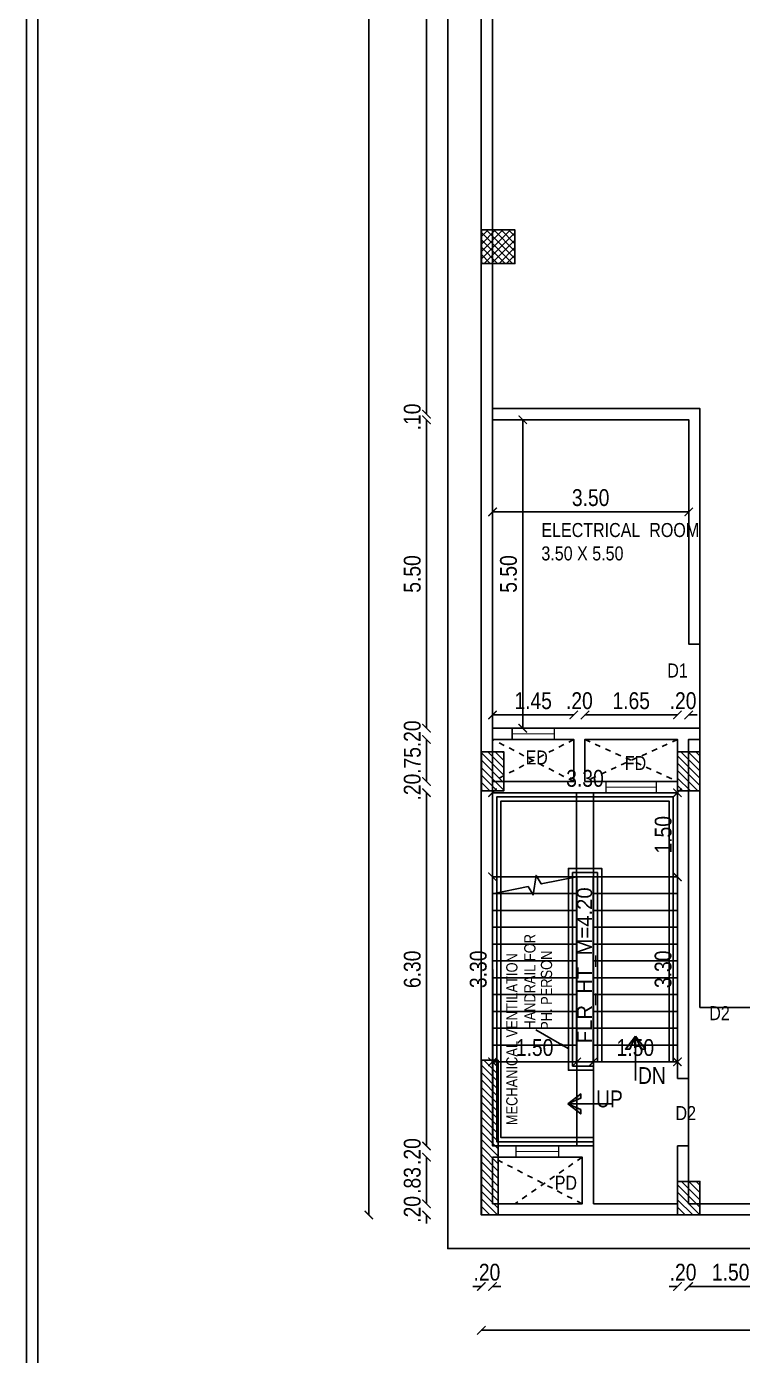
# Model space of a CAD drawing. Header units: metres. Extents: x 385023 to 385532, y 1408468 to 1408621.
# Drawn here: x 385302.79 to 385315.57, y 1408559.86 to 1408583.55 of the extents above; entities that cross this region are included whole.
import ezdxf
from ezdxf.enums import TextEntityAlignment as Align

# ---------------------------------------------------------------- set-up
doc = ezdxf.new("R2010")
doc.units = ezdxf.units.M
doc.header["$MEASUREMENT"] = 0
doc.linetypes.add('DASHED', pattern=[0.75, 0.5, -0.25])
for name, color, linetype in [('0 @ 1 (2)', 7, 'Continuous'), ('BLK_1_FLR_1_AC_ROOM_1', 7, 'Continuous'), ('BLK_1_FLR_1_BLT_UP_AREA', 7, 'Continuous'), ('BLK_1_FLR_1_BLT_UP_AREA_DEDUCT', 7, 'Continuous'), ('BLK_1_FLR_1_CARPET_AREA', 7, 'Continuous'), ('S-COLUMN', 6, 'Continuous'), ('S-COLUMN HATCH', 8, 'Continuous')]:
    doc.layers.add(name, color=color, linetype=linetype)
for name, color, linetype, lineweight in [('BLK_1_FLR_1_ROOF_AREA', 7, 'Continuous', 25), ('BLK_1_FLR_1_STAIR_1', 7, 'Continuous', 25), ('BLK_1_FLR_1_STAIR_1_FLIGHT_1', 7, 'Continuous', 25), ('BLK_1_FLR_1_STAIR_1_FLIGHT_2', 7, 'Continuous', 25), ('BLK_1_FLR_1_STAIR_1_LANDING_1', 7, 'Continuous', 25), ('MEP INPUT', 3, 'Continuous', 0)]:
    doc.layers.add(name, color=color, linetype=linetype, lineweight=lineweight)
doc.styles.add('CEN-GOT', font='ARIALN.TTF')
doc.styles.add('DE', font='romai___.ttf', dxfattribs={"height": 1.75})
doc.styles.add('RIA-AP', font='ARIALN.TTF')
doc.dimstyles.new('RIA-AP', dxfattribs={"dimtxt": 0.3, "dimasz": 0.15, "dimexe": 0, "dimexo": 1, "dimgap": 0.1, "dimtad": 1, "dimzin": 4, "dimdsep": 46, "dimtxsty": 'RIA-AP', "dimblk": 'ARCHTICK', "dimcen": 0.09, "dimse1": 1, "dimse2": 1, "dimclrd": 8, "dimclre": 8, "dimclrt": 4, "dimazin": 0, "dimtfac": 1, "dimtix": 1, "dimtofl": 0, "dimtmove": 2, "dimatfit": 3, "dimfxl": 0, "dimtolj": 1, "dimtzin": 0, "dimarcsym": 0})
pattern_1 = [(135, (375052.11474, 1409514.67969), (-0.06629126074, -0.06629126074), [])]

# ---------------------------------------------------------------- blocks, each defined once
blk = doc.blocks.new('col .6x.6')
at = {"layer": 'S-COLUMN HATCH'}
h = blk.add_hatch(dxfattribs=at)
h.set_pattern_fill('ANSI31', color=256, scale=0.75, style=0)
h.set_pattern_definition([(45, (-12909.719645, 2535.13042), (-0.06629126074, 0.06629126074), [])])
h.paths.add_polyline_path([(718.056, 1996.298), (718.656, 1996.298), (718.656, 1995.698), (718.056, 1995.698)])
at = {"layer": 'S-COLUMN', "ltscale": 5}
blk.add_lwpolyline([(718.056, 1996.298), (718.656, 1996.298), (718.656, 1995.698), (718.056, 1995.698)], close=True, dxfattribs=at)
blk = doc.blocks.new('grid')
at = {"layer": 'S-COLUMN HATCH'}
h = blk.add_hatch(dxfattribs=at)
h.set_pattern_fill('ANSI31', color=256, scale=0.75, angle=90, style=0)
h.set_pattern_definition(pattern_1)
h.paths.add_polyline_path([(391749.553, 1408549.219), (391749.553, 1408548.619), (391750.153, 1408548.619), (391750.153, 1408549.219)])
h = blk.add_hatch(dxfattribs=at)
h.set_pattern_fill('ANSI31', color=256, scale=0.75, angle=90, style=0)
h.set_pattern_definition(pattern_1)
h.paths.add_polyline_path([(391749.553, 1408539.914), (391749.553, 1408539.214), (391749.953, 1408539.214), (391749.953, 1408539.914)])
h = blk.add_hatch(dxfattribs=at)
h.set_pattern_fill('ANSI31', color=256, scale=0.75, angle=90, style=0)
h.set_pattern_definition(pattern_1)
h.paths.add_polyline_path([(391753.053, 1408539.914), (391753.053, 1408539.214), (391753.453, 1408539.214), (391753.453, 1408539.914)])
h = blk.add_hatch(dxfattribs=at)
h.set_pattern_fill('ANSI31', color=256, scale=0.75, angle=90, style=0)
h.set_pattern_definition(pattern_1)
h.paths.add_polyline_path([(391749.553, 1408531.653), (391749.553, 1408534.413), (391749.853, 1408534.413), (391749.853, 1408531.653)])
h = blk.add_hatch(dxfattribs=at)
h.set_pattern_fill('ANSI31', color=256, scale=0.75, angle=90, style=0)
h.set_pattern_definition([(135, (390767.70461, 1391842.07759), (-0.06629126074, -0.06629126074), [])])
h.paths.add_polyline_path([(391753.053, 1408532.253), (391753.053, 1408531.653), (391753.453, 1408531.653), (391753.453, 1408532.253)])
at = {"layer": 'S-COLUMN', "ltscale": 5}
for points in [[(391749.553, 1408549.219), (391750.153, 1408549.219), (391750.153, 1408548.619), (391749.553, 1408548.619)], [(391749.553, 1408539.914), (391749.953, 1408539.914), (391749.953, 1408539.214), (391749.553, 1408539.214)], [(391753.053, 1408539.914), (391753.453, 1408539.914), (391753.453, 1408539.214), (391753.053, 1408539.214)], [(391749.853, 1408534.413), (391749.853, 1408531.653), (391749.553, 1408531.653), (391749.553, 1408534.413)], [(391753.053, 1408532.253), (391753.453, 1408532.253), (391753.453, 1408531.653), (391753.053, 1408531.653)]]:
    blk.add_lwpolyline(points, close=True, dxfattribs=at)
at = {"layer": 'S-COLUMN', "color": 30, "linetype": 'Continuous'}
blk.add_blockref('col .6x.6', (391031.497, 1406552.92), dxfattribs=at)
blk = doc.blocks.new('A$C6B3522BB')
at = {"layer": 'MEP INPUT', "lineweight": 0, "const_width": 0.02}
blk.add_lwpolyline([(-0.01, 0.1), (-0.76, 0.1)], dxfattribs=at)
at = {"layer": 'MEP INPUT', "color": 2, "lineweight": 0}
blk.add_lwpolyline([(-0.01, 0.2), (-0.01, 0), (-0.76, 0), (-0.76, 0.2)], close=True, dxfattribs=at)
blk = doc.blocks.new('A$C18F30ADD')
at = {"layer": 'MEP INPUT', "color": 2, "lineweight": 0}
blk.add_lwpolyline([(-0.01, 0.9), (0.19, 0.9), (0.19, 0), (-0.01, 0)], close=True, dxfattribs=at)
at = {"layer": 'MEP INPUT', "lineweight": 0, "const_width": 0.02}
blk.add_lwpolyline([(0.09, 0.9), (0.09, 0)], dxfattribs=at)
blk = doc.blocks.new('A$C5708106A')
at = {"lineweight": -2}
h = blk.add_hatch(color=256, dxfattribs=at)
h.dxf.hatch_style = 1
h.paths.add_polyline_path([(-0.456, 0.101), (-0.456, 0.179), (-0.69, 0)])
h.paths.add_polyline_path([(-0.69, 0), (-0.456, -0.179), (-0.456, -0.101)])
for points in [[(-0.69, 0), (-0.456, 0.179), (-0.456, 0.101), (-0.69, 0)], [(0.102, 0), (-0.69, 0)], [(-0.69, 0), (-0.456, -0.179), (-0.456, -0.101), (-0.69, 0)]]:
    blk.add_lwpolyline(points, dxfattribs=at)
blk = doc.blocks.new('_ArchTick')
at = {"color": 0, "linetype": 'ByBlock', "const_width": 0.15}
blk.add_lwpolyline([(-0.5, -0.5), (0.5, 0.5)], dxfattribs=at)
blk = doc.blocks.new('*D303')
at = {"color": 8, "lineweight": -2}
for p, q in [((385314.408, 1408561.087), (385314.258, 1408561.087)), ((385314.608, 1408561.087), (385314.758, 1408561.087))]:
    blk.add_line(p, q, dxfattribs=at)
at = {"layer": 'Defpoints', "color": 0}
for p in [(385314.408, 1408562.562), (385314.608, 1408562.562), (385314.408, 1408561.087)]:
    blk.add_point(p, dxfattribs=at)
at = {"color": 8, "lineweight": -2, "xscale": 0.15, "yscale": 0.15, "zscale": 0.15}
blk.add_blockref('_ArchTick', (385314.408, 1408561.087), dxfattribs=at)
at = {"color": 8, "lineweight": -2, "xscale": 0.15, "yscale": 0.15, "zscale": 0.15, "rotation": 180}
blk.add_blockref('_ArchTick', (385314.608, 1408561.087), dxfattribs=at)
at = {"color": 4, "insert": (385314.508, 1408561.34), "char_height": 0.3, "attachment_point": 5, "style": 'RIA-AP'}
blk.add_mtext('\\A1;.20', dxfattribs=at)
blk = doc.blocks.new('*D304')
at = {"color": 8, "lineweight": -2}
for p, q in [((385310.908, 1408561.087), (385310.758, 1408561.087)), ((385311.108, 1408561.087), (385311.258, 1408561.087))]:
    blk.add_line(p, q, dxfattribs=at)
at = {"layer": 'Defpoints', "color": 0}
for p in [(385311.108, 1408562.562), (385310.908, 1408562.362), (385310.908, 1408561.087)]:
    blk.add_point(p, dxfattribs=at)
at = {"color": 8, "lineweight": -2, "xscale": 0.15, "yscale": 0.15, "zscale": 0.15}
blk.add_blockref('_ArchTick', (385310.908, 1408561.087), dxfattribs=at)
at = {"color": 8, "lineweight": -2, "xscale": 0.15, "yscale": 0.15, "zscale": 0.15, "rotation": 180}
blk.add_blockref('_ArchTick', (385311.108, 1408561.087), dxfattribs=at)
at = {"color": 4, "insert": (385311.008, 1408561.34), "char_height": 0.3, "attachment_point": 5, "style": 'RIA-AP'}
blk.add_mtext('\\A1;.20', dxfattribs=at)
blk = doc.blocks.new('*D305')
at = {"color": 8, "lineweight": -2}
for p, q in [((385309.93, 1408562.562), (385309.93, 1408562.712)), ((385309.93, 1408562.362), (385309.93, 1408562.212))]:
    blk.add_line(p, q, dxfattribs=at)
at = {"layer": 'Defpoints', "color": 0}
for p in [(385309.93, 1408562.562), (385311.108, 1408562.562), (385310.908, 1408562.362)]:
    blk.add_point(p, dxfattribs=at)
at = {"color": 8, "lineweight": -2, "xscale": 0.15, "yscale": 0.15, "zscale": 0.15}
for p, rotation in [((385309.93, 1408562.562), 270), ((385309.93, 1408562.362), 90)]:
    blk.add_blockref('_ArchTick', p, dxfattribs=dict(at, rotation=rotation))
at = {"color": 4, "insert": (385309.677, 1408562.462), "char_height": 0.3, "attachment_point": 5, "rotation": 90, "style": 'RIA-AP'}
blk.add_mtext('\\A1;.20', dxfattribs=at)
blk = doc.blocks.new('*D306')
at = {"color": 8, "lineweight": -2}
blk.add_line((385309.93, 1408562.562), (385309.93, 1408563.393), dxfattribs=at)
at = {"layer": 'Defpoints', "color": 0}
for p in [(385309.93, 1408563.393), (385311.108, 1408563.393), (385311.108, 1408562.562)]:
    blk.add_point(p, dxfattribs=at)
at = {"color": 8, "lineweight": -2, "xscale": 0.15, "yscale": 0.15, "zscale": 0.15}
for p, rotation in [((385309.93, 1408563.393), 90), ((385309.93, 1408562.562), 270)]:
    blk.add_blockref('_ArchTick', p, dxfattribs=dict(at, rotation=rotation))
at = {"color": 4, "insert": (385309.677, 1408562.977), "char_height": 0.3, "attachment_point": 5, "rotation": 90, "style": 'RIA-AP'}
blk.add_mtext('\\A1;.83', dxfattribs=at)
blk = doc.blocks.new('*D307')
at = {"color": 8, "lineweight": -2}
for p, q in [((385309.93, 1408563.593), (385309.93, 1408563.743)), ((385309.93, 1408563.393), (385309.93, 1408563.243))]:
    blk.add_line(p, q, dxfattribs=at)
at = {"layer": 'Defpoints', "color": 0}
for p in [(385309.93, 1408563.593), (385311.108, 1408563.593, -63.957), (385311.108, 1408563.393, -63.957)]:
    blk.add_point(p, dxfattribs=at)
at = {"color": 8, "lineweight": -2, "xscale": 0.15, "yscale": 0.15, "zscale": 0.15}
for p, rotation in [((385309.93, 1408563.593), 270), ((385309.93, 1408563.393), 90)]:
    blk.add_blockref('_ArchTick', p, dxfattribs=dict(at, rotation=rotation))
at = {"color": 4, "insert": (385309.677, 1408563.493), "char_height": 0.3, "attachment_point": 5, "rotation": 90, "style": 'RIA-AP'}
blk.add_mtext('\\A1;.20', dxfattribs=at)
blk = doc.blocks.new('*D308')
at = {"color": 8, "lineweight": -2}
blk.add_line((385309.93, 1408563.593), (385309.93, 1408569.892), dxfattribs=at)
at = {"layer": 'Defpoints', "color": 0}
for p in [(385309.93, 1408569.892), (385311.108, 1408569.892), (385311.108, 1408563.593)]:
    blk.add_point(p, dxfattribs=at)
at = {"color": 8, "lineweight": -2, "xscale": 0.15, "yscale": 0.15, "zscale": 0.15}
for p, rotation in [((385309.93, 1408569.892), 90), ((385309.93, 1408563.593), 270)]:
    blk.add_blockref('_ArchTick', p, dxfattribs=dict(at, rotation=rotation))
at = {"color": 4, "insert": (385309.677, 1408566.742), "char_height": 0.3, "attachment_point": 5, "rotation": 90, "style": 'RIA-AP'}
blk.add_mtext('\\A1;6.30', dxfattribs=at)
blk = doc.blocks.new('*D309')
at = {"color": 8, "lineweight": -2}
for p, q in [((385309.93, 1408570.092), (385309.93, 1408570.242)), ((385309.93, 1408569.892), (385309.93, 1408569.742))]:
    blk.add_line(p, q, dxfattribs=at)
at = {"layer": 'Defpoints', "color": 0}
for p in [(385309.93, 1408570.092), (385311.108, 1408570.092), (385311.108, 1408569.892)]:
    blk.add_point(p, dxfattribs=at)
at = {"color": 8, "lineweight": -2, "xscale": 0.15, "yscale": 0.15, "zscale": 0.15}
for p, rotation in [((385309.93, 1408570.092), 270), ((385309.93, 1408569.892), 90)]:
    blk.add_blockref('_ArchTick', p, dxfattribs=dict(at, rotation=rotation))
at = {"color": 4, "insert": (385309.677, 1408569.992), "char_height": 0.3, "attachment_point": 5, "rotation": 90, "style": 'RIA-AP'}
blk.add_mtext('\\A1;.20', dxfattribs=at)
blk = doc.blocks.new('*D310')
at = {"color": 8, "lineweight": -2}
blk.add_line((385309.93, 1408570.092), (385309.93, 1408570.842), dxfattribs=at)
at = {"layer": 'Defpoints', "color": 0}
for p in [(385309.93, 1408570.842), (385311.108, 1408570.842, -63.957), (385311.108, 1408570.092, -63.957)]:
    blk.add_point(p, dxfattribs=at)
at = {"color": 8, "lineweight": -2, "xscale": 0.15, "yscale": 0.15, "zscale": 0.15}
for p, rotation in [((385309.93, 1408570.842), 90), ((385309.93, 1408570.092), 270)]:
    blk.add_blockref('_ArchTick', p, dxfattribs=dict(at, rotation=rotation))
at = {"color": 4, "insert": (385309.678, 1408570.467), "char_height": 0.3, "attachment_point": 5, "rotation": 90, "style": 'RIA-AP'}
blk.add_mtext('\\A1;.75', dxfattribs=at)
blk = doc.blocks.new('*D311')
at = {"color": 8, "lineweight": -2}
for p, q in [((385309.93, 1408571.042), (385309.93, 1408571.192)), ((385309.93, 1408570.842), (385309.93, 1408570.692))]:
    blk.add_line(p, q, dxfattribs=at)
at = {"layer": 'Defpoints', "color": 0}
for p in [(385309.93, 1408571.042), (385311.108, 1408571.042), (385311.108, 1408570.842)]:
    blk.add_point(p, dxfattribs=at)
at = {"color": 8, "lineweight": -2, "xscale": 0.15, "yscale": 0.15, "zscale": 0.15}
for p, rotation in [((385309.93, 1408571.042), 270), ((385309.93, 1408570.842), 90)]:
    blk.add_blockref('_ArchTick', p, dxfattribs=dict(at, rotation=rotation))
at = {"color": 4, "insert": (385309.677, 1408570.942), "char_height": 0.3, "attachment_point": 5, "rotation": 90, "style": 'RIA-AP'}
blk.add_mtext('\\A1;.20', dxfattribs=at)
blk = doc.blocks.new('*D312')
at = {"color": 8, "lineweight": -2}
blk.add_line((385309.93, 1408571.042), (385309.93, 1408576.542), dxfattribs=at)
at = {"layer": 'Defpoints', "color": 0}
for p in [(385309.93, 1408576.542), (385311.109, 1408576.542, -63.957), (385311.108, 1408571.042)]:
    blk.add_point(p, dxfattribs=at)
at = {"color": 8, "lineweight": -2, "xscale": 0.15, "yscale": 0.15, "zscale": 0.15}
for p, rotation in [((385309.93, 1408576.542), 90), ((385309.93, 1408571.042), 270)]:
    blk.add_blockref('_ArchTick', p, dxfattribs=dict(at, rotation=rotation))
at = {"color": 4, "insert": (385309.677, 1408573.792), "char_height": 0.3, "attachment_point": 5, "rotation": 90, "style": 'RIA-AP'}
blk.add_mtext('\\A1;5.50', dxfattribs=at)
blk = doc.blocks.new('*D313')
at = {"color": 8, "lineweight": -2}
for p, q in [((385309.93, 1408576.642), (385309.93, 1408576.792)), ((385309.93, 1408576.542), (385309.93, 1408576.392))]:
    blk.add_line(p, q, dxfattribs=at)
at = {"layer": 'Defpoints', "color": 0}
for p in [(385309.93, 1408576.642), (385311.108, 1408576.642, -63.957), (385311.109, 1408576.542, -63.957)]:
    blk.add_point(p, dxfattribs=at)
at = {"color": 8, "lineweight": -2, "xscale": 0.15, "yscale": 0.15, "zscale": 0.15}
for p, rotation in [((385309.93, 1408576.642), 270), ((385309.93, 1408576.542), 90)]:
    blk.add_blockref('_ArchTick', p, dxfattribs=dict(at, rotation=rotation))
at = {"color": 4, "insert": (385309.677, 1408576.592), "char_height": 0.3, "attachment_point": 5, "rotation": 90, "style": 'RIA-AP'}
blk.add_mtext('\\A1;.10', dxfattribs=at)
blk = doc.blocks.new('*D314')
at = {"color": 8, "lineweight": -2}
blk.add_line((385309.93, 1408576.642), (385309.93, 1408605.362), dxfattribs=at)
at = {"layer": 'Defpoints', "color": 0}
for p in [(385309.93, 1408605.362), (385311.109, 1408605.362), (385311.108, 1408576.642, -63.957)]:
    blk.add_point(p, dxfattribs=at)
at = {"color": 8, "lineweight": -2, "xscale": 0.15, "yscale": 0.15, "zscale": 0.15}
for p, rotation in [((385309.93, 1408605.362), 90), ((385309.93, 1408576.642), 270)]:
    blk.add_blockref('_ArchTick', p, dxfattribs=dict(at, rotation=rotation))
at = {"color": 4, "insert": (385309.677, 1408591.002), "char_height": 0.3, "attachment_point": 5, "rotation": 90, "style": 'RIA-AP'}
blk.add_mtext('\\A1;28.72', dxfattribs=at)
blk = doc.blocks.new('*D318')
at = {"color": 8, "lineweight": -2}
blk.add_line((385311.108, 1408571.278), (385312.558, 1408571.278), dxfattribs=at)
at = {"layer": 'Defpoints', "color": 0}
for p in [(385312.558, 1408571.278), (385311.108, 1408570.842), (385312.558, 1408570.842)]:
    blk.add_point(p, dxfattribs=at)
at = {"color": 8, "lineweight": -2, "xscale": 0.15, "yscale": 0.15, "zscale": 0.15, "rotation": 180}
blk.add_blockref('_ArchTick', (385311.108, 1408571.278), dxfattribs=at)
at = {"color": 8, "lineweight": -2, "xscale": 0.15, "yscale": 0.15, "zscale": 0.15}
blk.add_blockref('_ArchTick', (385312.558, 1408571.278), dxfattribs=at)
at = {"color": 4, "insert": (385311.833, 1408571.531), "char_height": 0.3, "attachment_point": 5, "style": 'RIA-AP'}
blk.add_mtext('\\A1;1.45', dxfattribs=at)
blk = doc.blocks.new('*D319')
at = {"color": 8, "lineweight": -2}
for p, q in [((385312.558, 1408571.278), (385312.408, 1408571.278)), ((385312.758, 1408571.278), (385312.908, 1408571.278))]:
    blk.add_line(p, q, dxfattribs=at)
at = {"layer": 'Defpoints', "color": 0}
for p in [(385312.758, 1408571.278), (385312.558, 1408570.842, -63.957), (385312.758, 1408570.842, -63.957)]:
    blk.add_point(p, dxfattribs=at)
at = {"color": 8, "lineweight": -2, "xscale": 0.15, "yscale": 0.15, "zscale": 0.15}
blk.add_blockref('_ArchTick', (385312.558, 1408571.278), dxfattribs=at)
at = {"color": 8, "lineweight": -2, "xscale": 0.15, "yscale": 0.15, "zscale": 0.15, "rotation": 180}
blk.add_blockref('_ArchTick', (385312.758, 1408571.278), dxfattribs=at)
at = {"color": 4, "insert": (385312.658, 1408571.531), "char_height": 0.3, "attachment_point": 5, "style": 'RIA-AP'}
blk.add_mtext('\\A1;.20', dxfattribs=at)
blk = doc.blocks.new('*D320')
at = {"color": 8, "lineweight": -2}
blk.add_line((385312.758, 1408571.278), (385314.408, 1408571.278), dxfattribs=at)
at = {"layer": 'Defpoints', "color": 0}
for p in [(385314.408, 1408571.278), (385312.758, 1408570.842, -63.957), (385314.408, 1408570.842, -63.957)]:
    blk.add_point(p, dxfattribs=at)
at = {"color": 8, "lineweight": -2, "xscale": 0.15, "yscale": 0.15, "zscale": 0.15, "rotation": 180}
blk.add_blockref('_ArchTick', (385312.758, 1408571.278), dxfattribs=at)
at = {"color": 8, "lineweight": -2, "xscale": 0.15, "yscale": 0.15, "zscale": 0.15}
blk.add_blockref('_ArchTick', (385314.408, 1408571.278), dxfattribs=at)
at = {"color": 4, "insert": (385313.583, 1408571.531), "char_height": 0.3, "attachment_point": 5, "style": 'RIA-AP'}
blk.add_mtext('\\A1;1.65', dxfattribs=at)
blk = doc.blocks.new('*D321')
at = {"color": 8, "lineweight": -2}
for p, q in [((385314.408, 1408571.278), (385314.258, 1408571.278)), ((385314.608, 1408571.278), (385314.758, 1408571.278))]:
    blk.add_line(p, q, dxfattribs=at)
at = {"layer": 'Defpoints', "color": 0}
for p in [(385314.608, 1408571.278), (385314.608, 1408571.042), (385314.408, 1408570.842)]:
    blk.add_point(p, dxfattribs=at)
at = {"color": 8, "lineweight": -2, "xscale": 0.15, "yscale": 0.15, "zscale": 0.15}
blk.add_blockref('_ArchTick', (385314.408, 1408571.278), dxfattribs=at)
at = {"color": 8, "lineweight": -2, "xscale": 0.15, "yscale": 0.15, "zscale": 0.15, "rotation": 180}
blk.add_blockref('_ArchTick', (385314.608, 1408571.278), dxfattribs=at)
at = {"color": 4, "insert": (385314.508, 1408571.531), "char_height": 0.3, "attachment_point": 5, "style": 'RIA-AP'}
blk.add_mtext('\\A1;.20', dxfattribs=at)
blk = doc.blocks.new('*D404')
at = {"color": 8, "lineweight": -2}
blk.add_line((385390.408, 1408560.306), (385310.908, 1408560.306), dxfattribs=at)
at = {"layer": 'Defpoints', "color": 0}
for p in [(385310.908, 1408562.362), (385390.408, 1408562.362), (385310.908, 1408560.306)]:
    blk.add_point(p, dxfattribs=at)
at = {"color": 8, "lineweight": -2, "xscale": 0.15, "yscale": 0.15, "zscale": 0.15, "rotation": 180}
blk.add_blockref('_ArchTick', (385310.908, 1408560.306), dxfattribs=at)
at = {"color": 8, "lineweight": -2, "xscale": 0.15, "yscale": 0.15, "zscale": 0.15}
blk.add_blockref('_ArchTick', (385390.408, 1408560.306), dxfattribs=at)
at = {"color": 4, "insert": (385350.658, 1408560.559), "char_height": 0.3, "attachment_point": 5, "style": 'RIA-AP'}
blk.add_mtext('\\A1;79.50', dxfattribs=at)
blk = doc.blocks.new('*D405')
at = {"color": 8, "lineweight": -2}
blk.add_line((385308.901, 1408562.362), (385308.901, 1408608.762), dxfattribs=at)
at = {"layer": 'Defpoints', "color": 0}
for p in [(385308.901, 1408608.762), (385310.908, 1408608.762), (385310.908, 1408562.362)]:
    blk.add_point(p, dxfattribs=at)
at = {"color": 8, "lineweight": -2, "xscale": 0.15, "yscale": 0.15, "zscale": 0.15}
for p, rotation in [((385308.901, 1408608.762), 90), ((385308.901, 1408562.362), 270)]:
    blk.add_blockref('_ArchTick', p, dxfattribs=dict(at, rotation=rotation))
at = {"color": 4, "insert": (385308.648, 1408585.562), "char_height": 0.3, "attachment_point": 5, "rotation": 90, "style": 'RIA-AP'}
blk.add_mtext('\\A1;46.40', dxfattribs=at)
blk = doc.blocks.new('*D490')
at = {"color": 8, "lineweight": -2}
blk.add_line((385316.108, 1408561.087), (385314.608, 1408561.087), dxfattribs=at)
at = {"layer": 'Defpoints', "color": 0}
for p in [(385316.108, 1408563.761), (385314.608, 1408562.962), (385314.608, 1408561.087)]:
    blk.add_point(p, dxfattribs=at)
at = {"color": 8, "lineweight": -2, "xscale": 0.15, "yscale": 0.15, "zscale": 0.15, "rotation": 180}
blk.add_blockref('_ArchTick', (385314.608, 1408561.087), dxfattribs=at)
at = {"color": 8, "lineweight": -2, "xscale": 0.15, "yscale": 0.15, "zscale": 0.15}
blk.add_blockref('_ArchTick', (385316.108, 1408561.087), dxfattribs=at)
at = {"color": 4, "insert": (385315.358, 1408561.34), "char_height": 0.3, "attachment_point": 5, "style": 'RIA-AP'}
blk.add_mtext('\\A1;1.50', dxfattribs=at)
blk = doc.blocks.new('*D654')
at = {"color": 8, "lineweight": -2}
blk.add_line((385314.609, 1408574.899), (385311.109, 1408574.899), dxfattribs=at)
at = {"layer": 'Defpoints', "color": 0}
for p in [(385311.109, 1408576.542, -63.957), (385314.609, 1408576.542, -63.957), (385311.109, 1408574.899)]:
    blk.add_point(p, dxfattribs=at)
at = {"color": 8, "lineweight": -2, "xscale": 0.15, "yscale": 0.15, "zscale": 0.15, "rotation": 180}
blk.add_blockref('_ArchTick', (385311.109, 1408574.899), dxfattribs=at)
at = {"color": 8, "lineweight": -2, "xscale": 0.15, "yscale": 0.15, "zscale": 0.15}
blk.add_blockref('_ArchTick', (385314.609, 1408574.899), dxfattribs=at)
at = {"color": 4, "insert": (385312.859, 1408575.152), "char_height": 0.3, "attachment_point": 5, "style": 'RIA-AP'}
blk.add_mtext('\\A1;3.50', dxfattribs=at)
blk = doc.blocks.new('*D655')
at = {"color": 8, "lineweight": -2}
blk.add_line((385311.647, 1408576.542), (385311.647, 1408571.042), dxfattribs=at)
at = {"layer": 'Defpoints', "color": 0}
for p in [(385311.109, 1408576.542, -63.957), (385311.109, 1408571.042), (385311.647, 1408571.042)]:
    blk.add_point(p, dxfattribs=at)
at = {"color": 8, "lineweight": -2, "xscale": 0.15, "yscale": 0.15, "zscale": 0.15}
for p, rotation in [((385311.647, 1408576.542), 90), ((385311.647, 1408571.042), 270)]:
    blk.add_blockref('_ArchTick', p, dxfattribs=dict(at, rotation=rotation))
at = {"color": 4, "insert": (385311.394, 1408573.792), "char_height": 0.3, "attachment_point": 5, "rotation": 90, "style": 'RIA-AP'}
blk.add_mtext('\\A1;5.50', dxfattribs=at)
blk = doc.blocks.new('*D726')
at = {"layer": 'BLK_1_FLR_1_STAIR_1_FLIGHT_1', "color": 8, "lineweight": -2}
blk.add_line((385311.108, 1408565.093), (385311.108, 1408568.392), dxfattribs=at)
at = {"layer": 'Defpoints', "color": 0}
for p in [(385311.108, 1408568.392), (385311.108, 1408568.392), (385311.108, 1408565.093)]:
    blk.add_point(p, dxfattribs=at)
at = {"layer": 'BLK_1_FLR_1_STAIR_1_FLIGHT_1', "color": 8, "lineweight": -2, "xscale": 0.15, "yscale": 0.15, "zscale": 0.15}
for p, rotation in [((385311.108, 1408568.392), 90), ((385311.108, 1408565.093), 270)]:
    blk.add_blockref('_ArchTick', p, dxfattribs=dict(at, rotation=rotation))
at = {"layer": 'BLK_1_FLR_1_STAIR_1_FLIGHT_1', "color": 0, "insert": (385310.855, 1408566.743), "char_height": 0.3, "attachment_point": 5, "rotation": 90, "style": 'RIA-AP'}
blk.add_mtext('\\A1;3.30', dxfattribs=at)
blk = doc.blocks.new('*D727')
at = {"layer": 'BLK_1_FLR_1_STAIR_1_FLIGHT_1', "color": 8, "lineweight": -2}
blk.add_line((385311.108, 1408565.093), (385312.611, 1408565.093), dxfattribs=at)
at = {"layer": 'Defpoints', "color": 0}
for p in [(385311.108, 1408565.093), (385312.611, 1408565.093), (385312.611, 1408565.093)]:
    blk.add_point(p, dxfattribs=at)
at = {"layer": 'BLK_1_FLR_1_STAIR_1_FLIGHT_1', "color": 8, "lineweight": -2, "xscale": 0.15, "yscale": 0.15, "zscale": 0.15, "rotation": 180}
blk.add_blockref('_ArchTick', (385311.108, 1408565.093), dxfattribs=at)
at = {"layer": 'BLK_1_FLR_1_STAIR_1_FLIGHT_1', "color": 8, "lineweight": -2, "xscale": 0.15, "yscale": 0.15, "zscale": 0.15}
blk.add_blockref('_ArchTick', (385312.611, 1408565.093), dxfattribs=at)
at = {"layer": 'BLK_1_FLR_1_STAIR_1_FLIGHT_1', "color": 0, "insert": (385311.86, 1408565.346), "char_height": 0.3, "attachment_point": 5, "style": 'RIA-AP'}
blk.add_mtext('\\A1;1.50', dxfattribs=at)
blk = doc.blocks.new('*D728')
at = {"layer": 'BLK_1_FLR_1_STAIR_1_LANDING_1', "color": 8, "lineweight": -2}
blk.add_line((385314.408, 1408569.892), (385311.108, 1408569.892), dxfattribs=at)
at = {"layer": 'Defpoints', "color": 0}
for p in [(385311.108, 1408569.892), (385311.108, 1408569.892), (385314.408, 1408569.892)]:
    blk.add_point(p, dxfattribs=at)
at = {"layer": 'BLK_1_FLR_1_STAIR_1_LANDING_1', "color": 8, "lineweight": -2, "xscale": 0.15, "yscale": 0.15, "zscale": 0.15, "rotation": 180}
blk.add_blockref('_ArchTick', (385311.108, 1408569.892), dxfattribs=at)
at = {"layer": 'BLK_1_FLR_1_STAIR_1_LANDING_1', "color": 8, "lineweight": -2, "xscale": 0.15, "yscale": 0.15, "zscale": 0.15}
blk.add_blockref('_ArchTick', (385314.408, 1408569.892), dxfattribs=at)
at = {"layer": 'BLK_1_FLR_1_STAIR_1_LANDING_1', "color": 0, "insert": (385312.758, 1408570.146), "char_height": 0.3, "attachment_point": 5, "style": 'RIA-AP'}
blk.add_mtext('\\A1;3.30', dxfattribs=at)
blk = doc.blocks.new('*D729')
at = {"layer": 'BLK_1_FLR_1_STAIR_1_LANDING_1', "color": 8, "lineweight": -2}
blk.add_line((385314.408, 1408569.892), (385314.408, 1408568.392), dxfattribs=at)
at = {"layer": 'Defpoints', "color": 0}
for p in [(385314.408, 1408569.892), (385314.408, 1408568.392), (385314.408, 1408568.392)]:
    blk.add_point(p, dxfattribs=at)
at = {"layer": 'BLK_1_FLR_1_STAIR_1_LANDING_1', "color": 8, "lineweight": -2, "xscale": 0.15, "yscale": 0.15, "zscale": 0.15}
for p, rotation in [((385314.408, 1408569.892), 90), ((385314.408, 1408568.392), 270)]:
    blk.add_blockref('_ArchTick', p, dxfattribs=dict(at, rotation=rotation))
at = {"layer": 'BLK_1_FLR_1_STAIR_1_LANDING_1', "color": 0, "insert": (385314.155, 1408569.142), "char_height": 0.3, "attachment_point": 5, "rotation": 90, "style": 'RIA-AP'}
blk.add_mtext('\\A1;1.50', dxfattribs=at)
blk = doc.blocks.new('*D715')
at = {"layer": 'BLK_1_FLR_1_STAIR_1_FLIGHT_2', "color": 8, "lineweight": -2}
blk.add_line((385314.406, 1408565.093), (385314.406, 1408568.392), dxfattribs=at)
at = {"layer": 'Defpoints', "color": 0}
for p in [(385314.406, 1408568.392), (385314.406, 1408568.392), (385314.406, 1408565.093)]:
    blk.add_point(p, dxfattribs=at)
at = {"layer": 'BLK_1_FLR_1_STAIR_1_FLIGHT_2', "color": 8, "lineweight": -2, "xscale": 0.15, "yscale": 0.15, "zscale": 0.15}
for p, rotation in [((385314.406, 1408568.392), 90), ((385314.406, 1408565.093), 270)]:
    blk.add_blockref('_ArchTick', p, dxfattribs=dict(at, rotation=rotation))
at = {"layer": 'BLK_1_FLR_1_STAIR_1_FLIGHT_2', "color": 0, "insert": (385314.153, 1408566.743), "char_height": 0.3, "attachment_point": 5, "rotation": 90, "style": 'RIA-AP'}
blk.add_mtext('\\A1;3.30', dxfattribs=at)
blk = doc.blocks.new('*D730')
at = {"layer": 'BLK_1_FLR_1_STAIR_1_FLIGHT_2', "color": 8, "lineweight": -2}
blk.add_line((385312.906, 1408565.093), (385314.408, 1408565.093), dxfattribs=at)
at = {"layer": 'Defpoints', "color": 0}
for p in [(385312.906, 1408565.093), (385314.408, 1408565.093), (385314.408, 1408565.093)]:
    blk.add_point(p, dxfattribs=at)
at = {"layer": 'BLK_1_FLR_1_STAIR_1_FLIGHT_2', "color": 8, "lineweight": -2, "xscale": 0.15, "yscale": 0.15, "zscale": 0.15, "rotation": 180}
blk.add_blockref('_ArchTick', (385312.906, 1408565.093), dxfattribs=at)
at = {"layer": 'BLK_1_FLR_1_STAIR_1_FLIGHT_2', "color": 8, "lineweight": -2, "xscale": 0.15, "yscale": 0.15, "zscale": 0.15}
blk.add_blockref('_ArchTick', (385314.408, 1408565.093), dxfattribs=at)
at = {"layer": 'BLK_1_FLR_1_STAIR_1_FLIGHT_2', "color": 0, "insert": (385313.657, 1408565.346), "char_height": 0.3, "attachment_point": 5, "style": 'RIA-AP'}
blk.add_mtext('\\A1;1.50', dxfattribs=at)
blk = doc.blocks.new('A$C7F8D7752')
blk.add_leader([(-0.15, 0.237, 0.025), (-0.727, 0.571, 0.025)], dimstyle='RIA-AP')

msp = doc.modelspace()

# ---------------------------------------------------------------- linework, layer by layer
for p, q in [((385314.609, 1408572.542, 0.025), (385314.809, 1408572.542, 0.025)), ((385312.558, 1408570.842, 0.025), (385312.208, 1408570.842, 0.025)), ((385312.558, 1408570.842, 0.025), (385312.558, 1408570.092, 0.025)), ((385312.758, 1408570.842, 0.025), (385312.758, 1408570.092, 0.025)), ((385312.758, 1408570.842, 0.025), (385314.408, 1408570.842, 0.025)), ((385314.408, 1408570.092, 0.025), (385314.408, 1408570.842, 0.025)), ((385314.608, 1408564.793, 0.025), (385314.608, 1408570.842, 0.025)), ((385312.558, 1408570.092, 0.025), (385311.108, 1408570.092, 0.025)), ((385312.758, 1408570.092, 0.025), (385313.133, 1408570.092, 0.025)), ((385314.033, 1408570.092, 0.025), (385314.408, 1408570.092, 0.025)), ((385311.108, 1408569.892, 0.025), (385313.133, 1408569.892, 0.025)), ((385312.608, 1408568.392, 0.025), (385312.608, 1408569.892, 0.025)), ((385312.908, 1408568.392, 0.025), (385312.908, 1408569.892, 0.025)), ((385314.033, 1408569.892, 0.025), (385314.408, 1408569.892, 0.025)), ((385314.408, 1408569.892, 0.025), (385314.408, 1408564.793, 0.025)), ((385312.608, 1408568.392, 0.025), (385311.108, 1408568.392, 0.025)), ((385312.908, 1408568.392, 0.025), (385314.408, 1408568.392, 0.025)), ((385311.111, 1408568.093, 0.025), (385312.611, 1408568.093, 0.025)), ((385312.908, 1408568.092, 0.025), (385314.408, 1408568.092, 0.025)), ((385311.111, 1408567.793, 0.025), (385312.611, 1408567.793, 0.025)), ((385312.908, 1408567.792, 0.025), (385314.408, 1408567.792, 0.025)), ((385311.111, 1408567.493, 0.025), (385312.611, 1408567.493, 0.025)), ((385312.908, 1408567.492, 0.025), (385314.408, 1408567.492, 0.025)), ((385311.111, 1408567.193, 0.025), (385312.611, 1408567.193, 0.025)), ((385312.908, 1408567.192, 0.025), (385314.408, 1408567.192, 0.025)), ((385311.111, 1408566.893, 0.025), (385312.611, 1408566.893, 0.025)), ((385312.908, 1408566.892, 0.025), (385314.408, 1408566.892, 0.025)), ((385311.111, 1408566.593, 0.025), (385312.611, 1408566.593, 0.025)), ((385312.908, 1408566.592, 0.025), (385314.408, 1408566.592, 0.025)), ((385311.111, 1408566.293, 0.025), (385312.611, 1408566.293, 0.025)), ((385312.908, 1408566.292, 0.025), (385314.408, 1408566.292, 0.025)), ((385311.111, 1408565.993, 0.025), (385312.611, 1408565.993, 0.025)), ((385312.908, 1408565.992, 0.025), (385314.408, 1408565.992, 0.025)), ((385311.111, 1408565.693, 0.025), (385312.611, 1408565.693, 0.025)), ((385312.908, 1408565.692, 0.025), (385314.408, 1408565.692, 0.025)), ((385311.111, 1408565.393, 0.025), (385312.611, 1408565.393, 0.025)), ((385312.908, 1408565.392, 0.025), (385314.408, 1408565.392, 0.025)), ((385311.111, 1408565.093, 0.025), (385312.611, 1408565.093, 0.025)), ((385312.611, 1408565.093, 0.025), (385312.611, 1408563.593, 0.025)), ((385312.908, 1408565.092, 0.025), (385314.408, 1408565.092, 0.025)), ((385312.911, 1408565.093, 0.025), (385312.911, 1408563.593, 0.025)), ((385314.408, 1408564.793, 0.025), (385314.608, 1408564.793, 0.025)), ((385312.908, 1408563.593, 0.025), (385311.108, 1408563.593, 0.025)), ((385314.408, 1408563.593, 0.025), (385314.608, 1408563.593, 0.025)), ((385314.408, 1408563.593, 0.025), (385314.408, 1408562.562, 0.025)), ((385314.608, 1408562.562, 0.025), (385314.608, 1408563.593, 0.025)), ((385312.708, 1408563.393, 0.025), (385311.108, 1408563.393, 0.025))]:
    msp.add_line(p, q)
at = {"color": 8, "linetype": 'DASHED', "ltscale": 0.05}
for p, q in [((385312.558, 1408570.092, 0.025), (385311.108, 1408570.842, 0.025)), ((385312.558, 1408570.842, 0.025), (385311.108, 1408570.092, 0.025)), ((385314.408, 1408570.842, 0.025), (385312.758, 1408570.092, 0.025)), ((385312.758, 1408570.842, 0.025), (385314.408, 1408570.092, 0.025)), ((385312.708, 1408562.562, 0.025), (385311.108, 1408563.393, 0.025)), ((385312.708, 1408563.393, 0.025), (385311.508, 1408562.562, 0.025))]:
    msp.add_line(p, q, dxfattribs=at)
at = {"color": 1}
msp.add_line((385310.908, 1408570.122, 0.025), (385310.908, 1408563.622, 0.025), dxfattribs=at)
at = {"linetype": 'ByBlock'}
msp.add_line((385314.608, 1408562.562, 0.025), (385339.571, 1408562.562, 0.025), dxfattribs=at)
at = {"color": 8, "elevation": 0.025}
msp.add_lwpolyline([(385302.794, 1408547.011), (385302.794, 1408620.853), (385415.294, 1408620.853), (385415.294, 1408547.011)], close=True, dxfattribs=at)
at = {"color": 6, "elevation": 0.025}
msp.add_lwpolyline([(385302.994, 1408547.211), (385302.994, 1408620.653), (385415.094, 1408620.653), (385415.094, 1408547.211)], close=True, dxfattribs=at)
at = {"color": 2, "ltscale": 0.2, "elevation": 0.025}
msp.add_lwpolyline([(385310.308, 1408609.362), (385391.008, 1408609.362), (385391.008, 1408561.762), (385310.308, 1408561.762)], close=True, dxfattribs=at)
at = {"elevation": 0.025}
msp.add_lwpolyline([(385310.908, 1408562.362), (385390.408, 1408562.362), (385390.408, 1408608.762), (385310.908, 1408608.762)], close=True, dxfattribs=at)
for points, elevation in [([(385311.108, 1408606.262), (385311.108, 1408563.593)], 0.025), ([(385311.108, 1408576.742), (385314.809, 1408576.742), (385314.809, 1408572.542)], -63.932), ([(385311.109, 1408576.542), (385314.609, 1408576.542), (385314.609, 1408572.542)], -63.932), ([(385311.108, 1408571.042), (385311.458, 1408571.042), (385311.458, 1408570.842), (385311.108, 1408570.842)], 0.025), ([(385312.208, 1408571.042), (385314.809, 1408571.042), (385314.809, 1408570.842), (385314.608, 1408570.842)], 0.025), ([(385312.911, 1408563.668), (385311.183, 1408563.668), (385311.183, 1408569.817), (385314.334, 1408569.817), (385314.334, 1408565.092)], 0.025), ([(385312.911, 1408563.743), (385311.258, 1408563.743), (385311.258, 1408569.742), (385314.259, 1408569.742), (385314.259, 1408565.092)], 0.025), ([(385312.911, 1408564.943), (385312.461, 1408564.943), (385312.461, 1408568.542), (385313.056, 1408568.542), (385313.056, 1408565.092)], 0.025), ([(385312.911, 1408565.018), (385312.536, 1408565.018), (385312.536, 1408568.467), (385312.981, 1408568.467), (385312.981, 1408565.092)], 0.025), ([(385312.608, 1408568.392), (385312.608, 1408565.093), (385312.908, 1408565.093)], 0.025), ([(385312.908, 1408565.093), (385312.908, 1408568.392), (385312.608, 1408568.392)], 0.025), ([(385312.283, 1408563.593), (385312.908, 1408563.593), (385312.908, 1408562.562)], 0.025), ([(385311.108, 1408563.393), (385311.108, 1408562.562), (385312.708, 1408562.562)], 0.025), ([(385311.108, 1408563.393), (385311.108, 1408562.562), (385312.708, 1408562.562)], 0.025), ([(385312.708, 1408563.393), (385312.708, 1408562.562)], 0.025), ([(385312.908, 1408562.562), (385313.208, 1408562.562)], 0.025), ([(385312.908, 1408562.562), (385314.408, 1408562.562)], 0.025)]:
    msp.add_lwpolyline(points, dxfattribs=dict(elevation=elevation))
at = {"linetype": 'Continuous', "elevation": 0.025}
msp.add_lwpolyline([(385311.108, 1408568.091), (385311.742, 1408568.219), (385311.833, 1408568.069), (385311.886, 1408568.416), (385311.977, 1408568.266), (385312.611, 1408568.393)], dxfattribs=at)
at = {"color": 57, "elevation": 0.025}
msp.add_lwpolyline([(385312.611, 1408565.093), (385312.911, 1408565.093)], dxfattribs=at)
at = {"layer": 'BLK_1_FLR_1_AC_ROOM_1', "color": 2, "elevation": 0.025}
msp.add_lwpolyline([(385311.108, 1408576.742), (385311.108, 1408605.362), (385332.436, 1408605.362), (385332.436, 1408608.562), (385337.253, 1408608.562), (385337.253, 1408606.382), (385343.193, 1408606.382), (385343.193, 1408602.197), (385353.502, 1408602.197), (385353.502, 1408608.562), (385366.229, 1408608.562), (385365.829, 1408599.037), (385365.829, 1408567.083), (385361.309, 1408567.083), (385361.309, 1408562.562), (385340.435, 1408562.562), (385340.435, 1408566.062), (385314.809, 1408566.062), (385314.809, 1408576.742)], close=True, dxfattribs=at)
at = {"layer": 'BLK_1_FLR_1_BLT_UP_AREA', "color": 13, "elevation": 0.025}
msp.add_lwpolyline([(385310.908, 1408562.362), (385390.408, 1408562.362), (385390.408, 1408608.762), (385310.908, 1408608.762)], close=True, dxfattribs=at)
at = {"layer": 'BLK_1_FLR_1_BLT_UP_AREA_DEDUCT', "color": 13, "elevation": 0.025}
for points in [[(385311.108, 1408570.842), (385312.558, 1408570.842), (385312.558, 1408570.092), (385311.108, 1408570.092)], [(385312.758, 1408570.092), (385314.408, 1408570.092), (385314.408, 1408570.842), (385312.758, 1408570.842)], [(385311.108, 1408562.562), (385312.708, 1408562.562), (385312.708, 1408563.393), (385311.108, 1408563.393)]]:
    msp.add_lwpolyline(points, close=True, dxfattribs=at)
at = {"layer": 'BLK_1_FLR_1_CARPET_AREA', "color": 13, "elevation": 0.025}
for points in [[(385311.108, 1408588.971), (385311.108, 1408579.927), (385311.508, 1408579.927), (385311.508, 1408579.328), (385311.108, 1408579.328), (385311.108, 1408576.742), (385314.809, 1408576.742), (385314.809, 1408572.542), (385314.609, 1408572.542), (385314.609, 1408576.542), (385311.109, 1408576.542), (385311.109, 1408571.042), (385314.809, 1408571.042), (385314.809, 1408570.842), (385314.608, 1408570.842), (385314.608, 1408570.623), (385314.808, 1408570.623), (385314.808, 1408569.923), (385314.608, 1408569.923), (385314.608, 1408562.962), (385314.808, 1408562.962), (385314.808, 1408562.562)], [(385314.808, 1408562.562), (385320.236, 1408562.562), (385320.236, 1408562.762), (385320.836, 1408562.762), (385320.836, 1408562.562), (385327.736, 1408562.562), (385327.736, 1408562.762), (385328.136, 1408562.762), (385328.136, 1408565.862), (385316.308, 1408565.862), (385316.308, 1408563.761), (385316.108, 1408563.761), (385316.108, 1408565.862), (385315.808, 1408565.862), (385315.808, 1408566.062), (385328.335, 1408566.062), (385328.335, 1408562.562), (385335.236, 1408562.562)]]:
    msp.add_lwpolyline(points, dxfattribs=at)
at = {"layer": 'BLK_1_FLR_1_ROOF_AREA', "color": 54, "elevation": 0.025}
msp.add_lwpolyline([(385310.908, 1408562.362), (385390.408, 1408562.362), (385390.408, 1408608.762), (385310.908, 1408608.762)], close=True, dxfattribs=at)
at = {"layer": 'BLK_1_FLR_1_STAIR_1', "color": 1, "elevation": 0.025}
msp.add_lwpolyline([(385312.908, 1408563.593), (385311.111, 1408563.593), (385311.108, 1408569.892), (385314.408, 1408569.892), (385314.408, 1408565.093), (385312.908, 1408565.093), (385312.908, 1408568.392), (385312.608, 1408568.392), (385312.611, 1408565.093), (385312.908, 1408565.093)], close=True, dxfattribs=at)
at = {"layer": 'BLK_1_FLR_1_STAIR_1_FLIGHT_1', "color": 7}
for p, q in [((385312.608, 1408568.392, 0.025), (385311.108, 1408568.392, 0.025)), ((385311.111, 1408568.093, 0.025), (385312.611, 1408568.093, 0.025)), ((385311.111, 1408567.793, 0.025), (385312.611, 1408567.793, 0.025)), ((385311.111, 1408567.493, 0.025), (385312.611, 1408567.493, 0.025)), ((385311.111, 1408567.193, 0.025), (385312.611, 1408567.193, 0.025)), ((385311.111, 1408566.893, 0.025), (385312.611, 1408566.893, 0.025)), ((385311.111, 1408566.593, 0.025), (385312.611, 1408566.593, 0.025)), ((385311.111, 1408566.293, 0.025), (385312.611, 1408566.293, 0.025)), ((385311.111, 1408565.993, 0.025), (385312.611, 1408565.993, 0.025)), ((385311.111, 1408565.693, 0.025), (385312.611, 1408565.693, 0.025)), ((385311.111, 1408565.393, 0.025), (385312.611, 1408565.393, 0.025)), ((385311.111, 1408565.093, 0.025), (385312.611, 1408565.093, 0.025))]:
    msp.add_line(p, q, dxfattribs=at)
at = {"layer": 'BLK_1_FLR_1_STAIR_1_FLIGHT_1', "color": 7, "elevation": 0.025}
msp.add_lwpolyline([(385311.108, 1408568.392), (385312.611, 1408568.392), (385312.611, 1408565.093), (385311.108, 1408565.093)], close=True, dxfattribs=at)
at = {"layer": 'BLK_1_FLR_1_STAIR_1_FLIGHT_2', "color": 7}
for p, q in [((385314.406, 1408568.392, 0.025), (385312.906, 1408568.392, 0.025)), ((385312.908, 1408568.093, 0.025), (385314.408, 1408568.093, 0.025)), ((385312.908, 1408567.793, 0.025), (385314.408, 1408567.793, 0.025)), ((385312.908, 1408567.493, 0.025), (385314.408, 1408567.493, 0.025)), ((385312.908, 1408567.193, 0.025), (385314.408, 1408567.193, 0.025)), ((385312.908, 1408566.893, 0.025), (385314.408, 1408566.893, 0.025)), ((385312.908, 1408566.593, 0.025), (385314.408, 1408566.593, 0.025)), ((385312.908, 1408566.293, 0.025), (385314.408, 1408566.293, 0.025)), ((385312.908, 1408565.993, 0.025), (385314.408, 1408565.993, 0.025)), ((385312.908, 1408565.693, 0.025), (385314.408, 1408565.693, 0.025)), ((385312.908, 1408565.393, 0.025), (385314.408, 1408565.393, 0.025)), ((385312.908, 1408565.093, 0.025), (385314.408, 1408565.093, 0.025))]:
    msp.add_line(p, q, dxfattribs=at)
at = {"layer": 'BLK_1_FLR_1_STAIR_1_FLIGHT_2', "color": 7, "elevation": 0.025}
msp.add_lwpolyline([(385312.906, 1408568.392), (385314.408, 1408568.392), (385314.408, 1408565.093), (385312.906, 1408565.093)], close=True, dxfattribs=at)
at = {"layer": 'BLK_1_FLR_1_STAIR_1_LANDING_1', "color": 7, "elevation": 0.025}
msp.add_lwpolyline([(385311.108, 1408569.892), (385314.408, 1408569.892), (385314.408, 1408568.392), (385311.108, 1408568.392)], close=True, dxfattribs=at)

# ---------------------------------------------------------------- block references
at = {"color": 7}
msp.add_blockref('grid', (-6438.644, 30.709, 0.025), dxfattribs=at)
at = {"lineweight": 0}
msp.add_blockref('A$C6B3522BB', (385312.218, 1408570.842, -63.932), dxfattribs=at)
at = {"lineweight": 0, "xscale": -1, "rotation": 89.9988825169071}
msp.add_blockref('A$C18F30ADD', (385314.033, 1408570.082, -63.932), dxfattribs=at)
msp.add_blockref('A$C7F8D7752', (385312.608, 1408565.093, -63.907))
for p, rotation in [((385313.658, 1408564.863, -63.932), 269.9950378130885), ((385313.14, 1408564.343, -63.907), 359.9950378130885)]:
    msp.add_blockref('A$C5708106A', p, dxfattribs=dict(rotation=rotation))
at = {"lineweight": 0, "rotation": 180}
msp.add_blockref('A$C6B3522BB', (385311.523, 1408563.593, -63.932), dxfattribs=at)

# ---------------------------------------------------------------- texts
at = {"style": 'RIA-AP'}
for s, p in [('D1', (385314.409, 1408571.946)), ('D2', (385315.159, 1408565.836)), ('D2', (385314.556, 1408564.054))]:
    msp.add_text(s, height=0.25, dxfattribs=at).set_placement(p, align=Align.CENTER)
at = {"color": 3, "ltscale": 1.5, "style": 'CEN-GOT'}
for s, p in [('HANDRAIL FOR ', (385311.874, 1408565.667)), ('MECHANICAL VENTILATION', (385311.553, 1408563.963)), ('PH. PERSON', (385312.171, 1408565.663))]:
    msp.add_text(s, height=0.2, rotation=90, dxfattribs=at).set_placement(p)
at = {"insert": (385311.98, 1408574.701), "char_height": 0.25, "width": 8.61668, "attachment_point": 1, "style": 'RIA-AP'}
msp.add_mtext('ELECTRICAL  ROOM\\P3.50 X 5.50', dxfattribs=at)
at = {"lineweight": -2, "char_height": 0.25, "width": 6.36361, "attachment_point": 1, "style": 'RIA-AP'}
for s, insert in [('ED', (385311.697, 1408570.645)), ('FD', (385313.469, 1408570.546)), ('PD', (385312.218, 1408563.061))]:
    msp.add_mtext(s, dxfattribs=dict(at, insert=insert))
at = {"layer": '0 @ 1 (2)', "color": 3, "char_height": 0.3, "width": 0.45784, "attachment_point": 1, "style": 'RIA-AP'}
for s, insert in [('DN', (385313.704, 1408564.999)), ('UP', (385312.956, 1408564.582))]:
    msp.add_mtext(s, dxfattribs=dict(at, insert=insert))
at = {"layer": 'BLK_1_FLR_1_STAIR_1', "color": 1, "insert": (385312.614, 1408565.425), "char_height": 0.27, "attachment_point": 1, "rotation": 90, "style": 'DE'}
msp.add_mtext_dynamic_manual_height_columns('FLR_HT_M=4.20', width=0.61696, gutter_width=8.75, heights=[0], dxfattribs=at)

# ---------------------------------------------------------------- dimensions: what is measured, and where the dimension line sits
for base, p1, p2, picture, middle in [((385308.901, 1408608.762, 0.025), (385310.908, 1408562.362, 0.025), (385310.908, 1408608.762, 0.025), '*D405', (385308.648, 1408585.562, 0.025)), ((385309.93, 1408605.362, 0.025), (385311.108, 1408576.642, -63.932), (385311.109, 1408605.362, 0.025), '*D314', (385309.677, 1408591.002, 0.025)), ((385309.93, 1408576.642, 0.025), (385311.109, 1408576.542, -63.932), (385311.108, 1408576.642, -63.932), '*D313', (385309.677, 1408576.592, 0.025)), ((385309.93, 1408576.542, 0.025), (385311.108, 1408571.042, 0.025), (385311.109, 1408576.542, -63.932), '*D312', (385309.677, 1408573.792, 0.025)), ((385311.647, 1408571.042, 0.025), (385311.109, 1408576.542, -63.932), (385311.109, 1408571.042, 0.025), '*D655', (385311.394, 1408573.792, 0.025)), ((385309.93, 1408571.042, 0.025), (385311.108, 1408570.842, 0.025), (385311.108, 1408571.042, 0.025), '*D311', (385309.677, 1408570.942, 0.025)), ((385309.93, 1408570.842, 63.982), (385311.108, 1408570.092, 0.025), (385311.108, 1408570.842, 0.025), '*D310', (385309.678, 1408570.467, 63.982)), ((385309.93, 1408570.092, 0.025), (385311.108, 1408569.892, 0.025), (385311.108, 1408570.092, 0.025), '*D309', (385309.677, 1408569.992, 0.025)), ((385309.93, 1408569.892, 0.025), (385311.108, 1408563.593, 0.025), (385311.108, 1408569.892, 0.025), '*D308', (385309.677, 1408566.742, 0.025)), ((385309.93, 1408563.593, 63.982), (385311.108, 1408563.393, 0.025), (385311.108, 1408563.593, 0.025), '*D307', (385309.677, 1408563.493, 63.982)), ((385309.93, 1408563.393, 0.025), (385311.108, 1408562.562, 0.025), (385311.108, 1408563.393, 0.025), '*D306', (385309.677, 1408562.977, 0.025)), ((385309.93, 1408562.562, 0.025), (385310.908, 1408562.362, 0.025), (385311.108, 1408562.562, 0.025), '*D305', (385309.677, 1408562.462, 0.025))]:
    dim = msp.add_linear_dim(base=base, p1=p1, p2=p2, angle=90, dimstyle='RIA-AP')
    dim.commit()
    dim.dimension.update_dxf_attribs({"geometry": picture, "text_midpoint": middle})
for base, p1, p2, picture, middle in [((385311.109, 1408574.899, 0.025), (385314.609, 1408576.542, -63.932), (385311.109, 1408576.542, -63.932), '*D654', (385312.859, 1408575.152, 0.025)), ((385312.558, 1408571.278, 0.025), (385311.108, 1408570.842, 0.025), (385312.558, 1408570.842, 0.025), '*D318', (385311.833, 1408571.531, 0.025)), ((385312.758, 1408571.278, 63.982), (385312.558, 1408570.842, 0.025), (385312.758, 1408570.842, 0.025), '*D319', (385312.658, 1408571.531, 63.982)), ((385314.408, 1408571.278, 63.982), (385312.758, 1408570.842, 0.025), (385314.408, 1408570.842, 0.025), '*D320', (385313.583, 1408571.531, 63.982)), ((385314.608, 1408571.278, 0.025), (385314.408, 1408570.842, 0.025), (385314.608, 1408571.042, 0.025), '*D321', (385314.508, 1408571.531, 0.025)), ((385314.608, 1408561.087, 0.025), (385316.108, 1408563.761, 0.025), (385314.608, 1408562.962, 0.025), '*D490', (385315.358, 1408561.34, 0.025)), ((385310.908, 1408561.087, 0.025), (385311.108, 1408562.562, 0.025), (385310.908, 1408562.362, 0.025), '*D304', (385311.008, 1408561.34, 0.025)), ((385314.408, 1408561.087, 0.025), (385314.608, 1408562.562, 0.025), (385314.408, 1408562.562, 0.025), '*D303', (385314.508, 1408561.34, 0.025)), ((385310.908, 1408560.306, 0.025), (385390.408, 1408562.362, 0.025), (385310.908, 1408562.362, 0.025), '*D404', (385350.658, 1408560.559, 0.025))]:
    dim = msp.add_linear_dim(base=base, p1=p1, p2=p2, dimstyle='RIA-AP')
    dim.commit()
    dim.dimension.update_dxf_attribs({"geometry": picture, "text_midpoint": middle})
at = {"layer": 'BLK_1_FLR_1_STAIR_1_FLIGHT_1', "color": 1}
dim = msp.add_aligned_dim(p1=(385311.108, 1408565.093, 0.025), p2=(385311.108, 1408568.392, 0.025), distance=0, dimstyle='RIA-AP', override={"dimclrt": 0}, dxfattribs=at)
dim.commit()
dim.dimension.update_dxf_attribs({"geometry": '*D726', "text_midpoint": (385310.855, 1408566.743, 0.025)})
at = {"layer": 'BLK_1_FLR_1_STAIR_1_FLIGHT_1', "color": 2}
dim = msp.add_aligned_dim(p1=(385311.108, 1408565.093, 0.025), p2=(385312.611, 1408565.093, 0.025), distance=0, dimstyle='RIA-AP', override={"dimclrt": 0}, dxfattribs=at)
dim.commit()
dim.dimension.update_dxf_attribs({"geometry": '*D727', "text_midpoint": (385311.86, 1408565.346, 0.025)})
at = {"layer": 'BLK_1_FLR_1_STAIR_1_FLIGHT_2', "color": 1}
dim = msp.add_aligned_dim(p1=(385314.406, 1408565.093, 0.025), p2=(385314.406, 1408568.392, 0.025), distance=0, dimstyle='RIA-AP', override={"dimclrt": 0}, dxfattribs=at)
dim.commit()
dim.dimension.update_dxf_attribs({"geometry": '*D715', "text_midpoint": (385314.153, 1408566.743, 0.025)})
at = {"layer": 'BLK_1_FLR_1_STAIR_1_FLIGHT_2', "color": 2}
dim = msp.add_aligned_dim(p1=(385312.906, 1408565.093, 0.025), p2=(385314.408, 1408565.093, 0.025), distance=0, dimstyle='RIA-AP', override={"dimclrt": 0}, dxfattribs=at)
dim.commit()
dim.dimension.update_dxf_attribs({"geometry": '*D730', "text_midpoint": (385313.657, 1408565.346, 0.025)})
at = {"layer": 'BLK_1_FLR_1_STAIR_1_LANDING_1', "color": 1}
dim = msp.add_aligned_dim(p1=(385314.408, 1408569.892, 0.025), p2=(385311.108, 1408569.892, 0.025), distance=0, dimstyle='RIA-AP', override={"dimclrt": 0}, dxfattribs=at)
dim.commit()
dim.dimension.update_dxf_attribs({"geometry": '*D728', "text_midpoint": (385312.758, 1408570.146, 0.025)})
at = {"layer": 'BLK_1_FLR_1_STAIR_1_LANDING_1', "color": 2}
dim = msp.add_aligned_dim(p1=(385314.408, 1408569.892, 0.025), p2=(385314.408, 1408568.392, 0.025), distance=0, dimstyle='RIA-AP', override={"dimclrt": 0}, dxfattribs=at)
dim.commit()
dim.dimension.update_dxf_attribs({"geometry": '*D729', "text_midpoint": (385314.155, 1408569.142, 0.025)})

doc.saveas('drawing.dxf')
